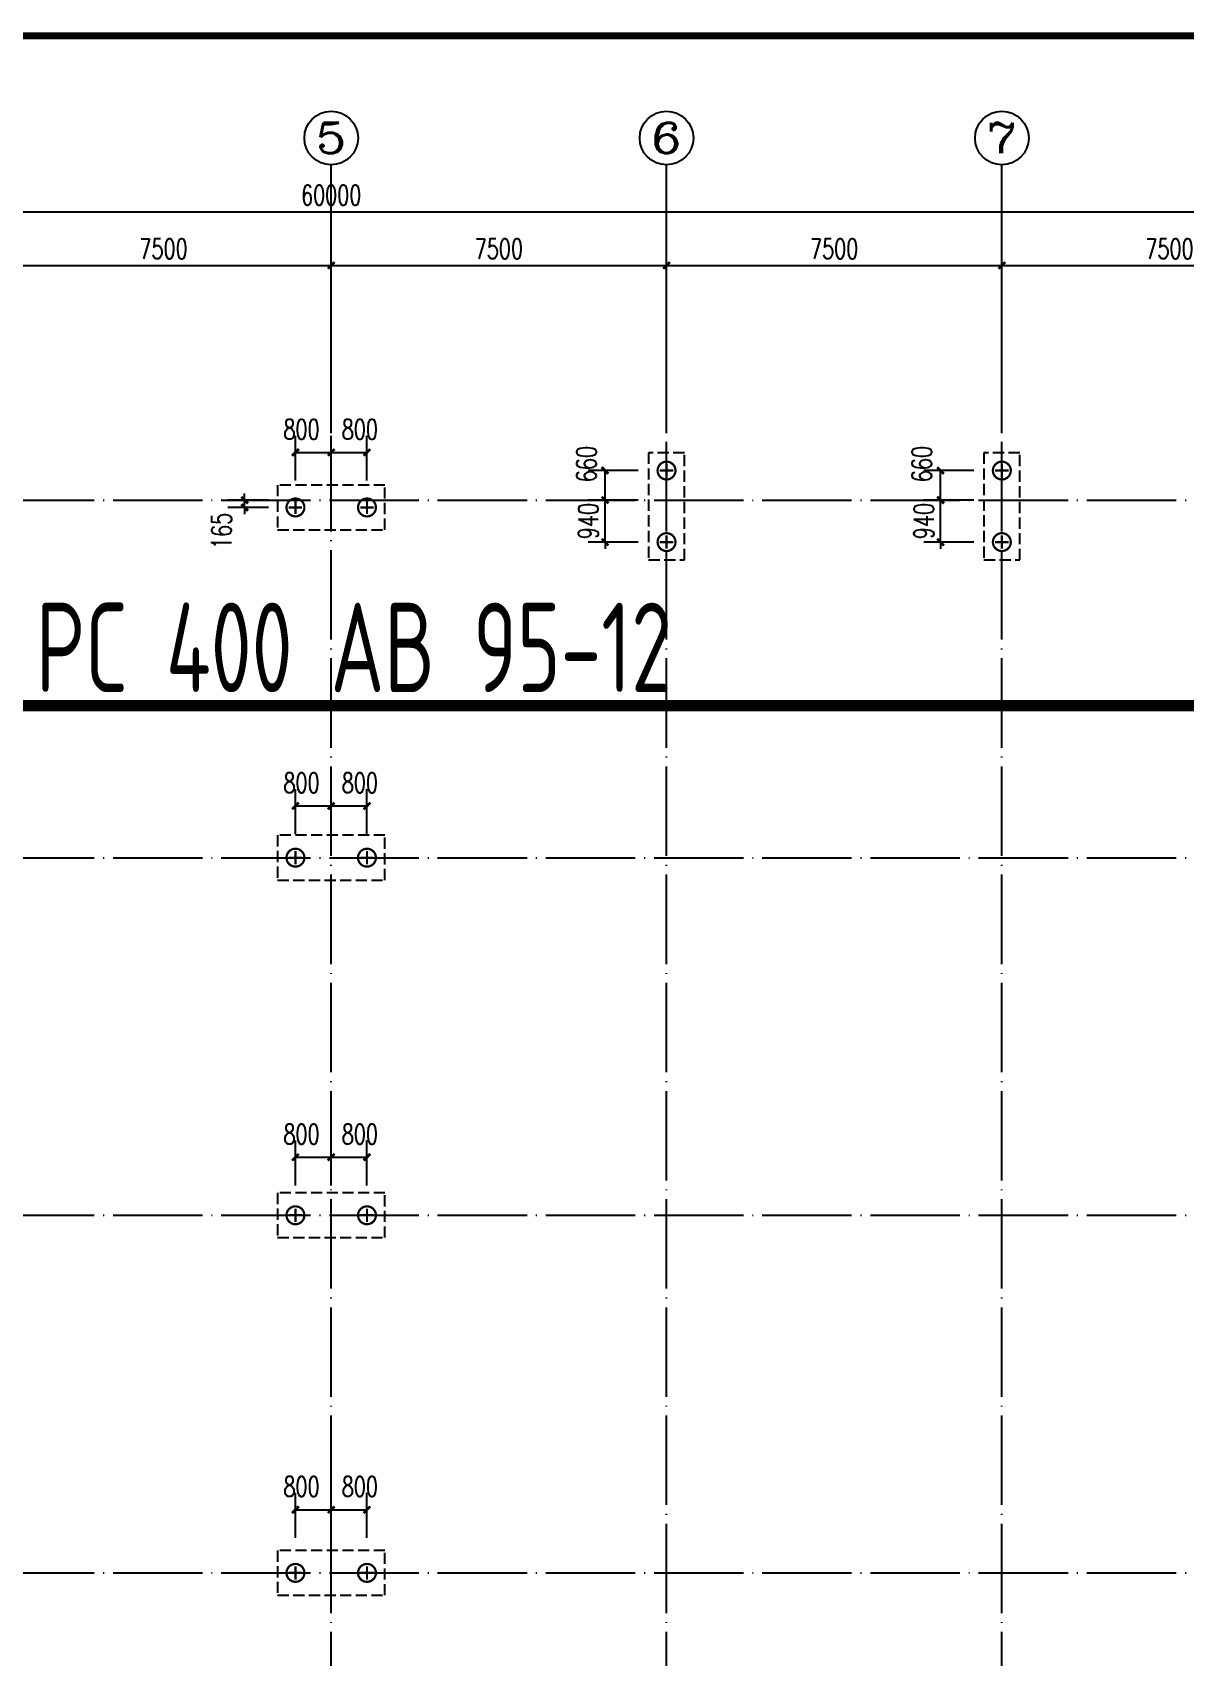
# Model space of a CAD drawing. Extents: x 14475413 to 15955882, y -732572 to -282951.
# Drawn here: x 14595721 to 14621488, y -506607 to -470275 of the extents above; entities that cross this region are included whole.
import ezdxf
from ezdxf.enums import TextEntityAlignment as Align

# ---------------------------------------------------------------- set-up
doc = ezdxf.new("R2010")
doc.units = 0
doc.header["$LTSCALE"] = 1000
doc.header["$MEASUREMENT"] = 0
for name, pattern in [('DASH', [0.35, 0.25, -0.1]), ('DOTE', [2.42, 2, -0.2, 0.02, -0.2]), ('Z', [36, 30, -2.5, 1, -2.5])]:
    doc.linetypes.add(name, pattern=pattern)
for name, color, linetype in [('1507', 6, 'Continuous'), ('3T_WOOD', 21, 'Continuous'), ('AXIS', 3, 'Continuous'), ('AXIS_TEXT', 7, 'Continuous'), ('DOTE', 1, 'DOTE'), ('GRID', 253, 'Z'), ('PUB_DIM', 3, 'Continuous'), ('TK', 4, 'Continuous'), ('轴线__尺寸数字', 253, 'Continuous')]:
    doc.layers.add(name, color=color, linetype=linetype)
doc.styles.add('_TCH_AXIS', font='COMPLEX', dxfattribs={"bigfont": 'GBCBIG'})
doc.styles.add('_TCH_DIM_T3', font='SIMPLEX', dxfattribs={"width": 0.705882, "bigfont": 'GBCBIG'})
doc.styles.add('COMPLEX', font='COMPLEX')
doc.styles.add('TSSD_REIN', font='tssdeng.shx', dxfattribs={"width": 0.7, "bigfont": 'tssdchn.shx'})
doc.dimstyles.new('_TCH_ARCH&&150', dxfattribs={"dimtxt": 446.25, "dimasz": 150, "dimexe": 375, "dimexo": 450, "dimgap": 150, "dimtad": 1, "dimdec": 0, "dimzin": 0, "dimdsep": 46, "dimtxsty": '_TCH_DIM_T3', "dimblk": 'ARCHTICK', "dimcen": 0.09, "dimclrt": 7, "dimazin": 2, "dimtfac": 1, "dimtdec": 0, "dimtix": 1, "dimtmove": 2, "dimatfit": 3, "dimfxl": 0, "dimtolj": 1, "dimtzin": 0, "dimarcsym": 0})

# ---------------------------------------------------------------- blocks, each defined once
blk = doc.blocks.new('GeYuanFrame_40637263', base_point=(20.09, 4.53))
at = {"layer": 'TK', "const_width": 1}
blk.add_lwpolyline([(45.09, 588.53), (1061.09, 588.53), (1061.09, 14.53), (45.09, 14.53)], close=True, dxfattribs=at)
blk = doc.blocks.new('_AXISO')
blk.add_circle((0, 0), 0.5)
at = {"layer": 'AXIS_TEXT', "style": 'COMPLEX', "width": 1.041667}
blk.add_attdef('A', text='', height=0.56, dxfattribs=at).set_placement((-0.25, -0.28), (0.25, -0.28), align=Align.FIT)
blk = doc.blocks.new('_ArchTick')
at = {"color": 0, "linetype": 'ByBlock', "const_width": 0.4}
blk.add_lwpolyline([(-0.5, -0.5), (0.5, 0.5)], dxfattribs=at)
blk = doc.blocks.new('*D1585')
at = {"layer": 'AXIS', "color": 0, "lineweight": -2}
for p, q in [((14572402, -478786), (14572402, -473911)), ((14632402, -478786), (14632402, -473911)), ((14572402, -474286), (14632402, -474286))]:
    blk.add_line(p, q, dxfattribs=at)
at = {"layer": 'Defpoints', "color": 0}
for p in [(14632402, -474286), (14572402, -479236), (14632402, -479236)]:
    blk.add_point(p, dxfattribs=at)
at = {"layer": 'AXIS', "color": 0, "lineweight": -2, "xscale": 150, "yscale": 150, "zscale": 150, "rotation": 180}
blk.add_blockref('_ArchTick', (14572402, -474286), dxfattribs=at)
at = {"layer": 'AXIS', "color": 0, "lineweight": -2, "xscale": 150, "yscale": 150, "zscale": 150}
blk.add_blockref('_ArchTick', (14632402, -474286), dxfattribs=at)
at = {"layer": 'AXIS', "color": 7, "insert": (14602402, -473913), "char_height": 446.2, "attachment_point": 5, "style": '_TCH_DIM_T3'}
blk.add_mtext('\\A1;60000', dxfattribs=at)
blk = doc.blocks.new('*D1589')
at = {"layer": 'AXIS', "color": 0, "lineweight": -2}
for p, q in [((14594902, -478786), (14594902, -475111)), ((14602402, -478786), (14602402, -475111)), ((14594902, -475486), (14602402, -475486))]:
    blk.add_line(p, q, dxfattribs=at)
at = {"layer": 'Defpoints', "color": 0}
for p in [(14602402, -475486), (14594902, -479236), (14602402, -479236)]:
    blk.add_point(p, dxfattribs=at)
at = {"layer": 'AXIS', "color": 0, "lineweight": -2, "xscale": 150, "yscale": 150, "zscale": 150, "rotation": 180}
blk.add_blockref('_ArchTick', (14594902, -475486), dxfattribs=at)
at = {"layer": 'AXIS', "color": 0, "lineweight": -2, "xscale": 150, "yscale": 150, "zscale": 150}
blk.add_blockref('_ArchTick', (14602402, -475486), dxfattribs=at)
at = {"layer": 'AXIS', "color": 7, "insert": (14598652, -475113), "char_height": 446.2, "attachment_point": 5, "style": '_TCH_DIM_T3'}
blk.add_mtext('\\A1;7500', dxfattribs=at)
blk = doc.blocks.new('*D1590')
at = {"layer": 'AXIS', "color": 0, "lineweight": -2}
for p, q in [((14602402, -478786), (14602402, -475111)), ((14609902, -478786), (14609902, -475111)), ((14602402, -475486), (14609902, -475486))]:
    blk.add_line(p, q, dxfattribs=at)
at = {"layer": 'Defpoints', "color": 0}
for p in [(14609902, -475486), (14602402, -479236), (14609902, -479236)]:
    blk.add_point(p, dxfattribs=at)
at = {"layer": 'AXIS', "color": 0, "lineweight": -2, "xscale": 150, "yscale": 150, "zscale": 150, "rotation": 180}
blk.add_blockref('_ArchTick', (14602402, -475486), dxfattribs=at)
at = {"layer": 'AXIS', "color": 0, "lineweight": -2, "xscale": 150, "yscale": 150, "zscale": 150}
blk.add_blockref('_ArchTick', (14609902, -475486), dxfattribs=at)
at = {"layer": 'AXIS', "color": 7, "insert": (14606152, -475113), "char_height": 446.2, "attachment_point": 5, "style": '_TCH_DIM_T3'}
blk.add_mtext('\\A1;7500', dxfattribs=at)
blk = doc.blocks.new('*D1591')
at = {"layer": 'AXIS', "color": 0, "lineweight": -2}
for p, q in [((14609902, -478786), (14609902, -475111)), ((14617402, -478786), (14617402, -475111)), ((14609902, -475486), (14617402, -475486))]:
    blk.add_line(p, q, dxfattribs=at)
at = {"layer": 'Defpoints', "color": 0}
for p in [(14617402, -475486), (14609902, -479236), (14617402, -479236)]:
    blk.add_point(p, dxfattribs=at)
at = {"layer": 'AXIS', "color": 0, "lineweight": -2, "xscale": 150, "yscale": 150, "zscale": 150, "rotation": 180}
blk.add_blockref('_ArchTick', (14609902, -475486), dxfattribs=at)
at = {"layer": 'AXIS', "color": 0, "lineweight": -2, "xscale": 150, "yscale": 150, "zscale": 150}
blk.add_blockref('_ArchTick', (14617402, -475486), dxfattribs=at)
at = {"layer": 'AXIS', "color": 7, "insert": (14613652, -475113), "char_height": 446.2, "attachment_point": 5, "style": '_TCH_DIM_T3'}
blk.add_mtext('\\A1;7500', dxfattribs=at)
blk = doc.blocks.new('*D1592')
at = {"layer": 'AXIS', "color": 0, "lineweight": -2}
for p, q in [((14617402, -478786), (14617402, -475111)), ((14624902, -478786), (14624902, -475111)), ((14617402, -475486), (14624902, -475486))]:
    blk.add_line(p, q, dxfattribs=at)
at = {"layer": 'Defpoints', "color": 0}
for p in [(14624902, -475486), (14617402, -479236), (14624902, -479236)]:
    blk.add_point(p, dxfattribs=at)
at = {"layer": 'AXIS', "color": 0, "lineweight": -2, "xscale": 150, "yscale": 150, "zscale": 150, "rotation": 180}
blk.add_blockref('_ArchTick', (14617402, -475486), dxfattribs=at)
at = {"layer": 'AXIS', "color": 0, "lineweight": -2, "xscale": 150, "yscale": 150, "zscale": 150}
blk.add_blockref('_ArchTick', (14624902, -475486), dxfattribs=at)
at = {"layer": 'AXIS', "color": 7, "insert": (14621152, -475113), "char_height": 446.2, "attachment_point": 5, "style": '_TCH_DIM_T3'}
blk.add_mtext('\\A1;7500', dxfattribs=at)
blk = doc.blocks.new('*D1650')
at = {"layer": 'Defpoints', "color": 0}
for p in [(14600466, -480736), (14601452, -480736), (14601452, -480901)]:
    blk.add_point(p, dxfattribs=at)
at = {"layer": 'PUB_DIM', "color": 0, "lineweight": -2}
for p, q in [((14600466, -480736), (14600466, -480586)), ((14601002, -480736), (14600091, -480736)), ((14601002, -480901), (14600091, -480901)), ((14600466, -480901), (14600466, -480736)), ((14600466, -480901), (14600466, -481051))]:
    blk.add_line(p, q, dxfattribs=at)
at = {"layer": 'PUB_DIM', "color": 0, "lineweight": -2, "xscale": 150, "yscale": 150, "zscale": 150}
for p, rotation in [((14600466, -480736), 270), ((14600466, -480901), 90)]:
    blk.add_blockref('_ArchTick', p, dxfattribs=dict(at, rotation=rotation))
at = {"layer": 'PUB_DIM', "color": 7, "insert": (14599949, -481426), "char_height": 446.2, "attachment_point": 5, "rotation": 90, "style": '_TCH_DIM_T3'}
blk.add_mtext('\\A1;165', dxfattribs=at)
blk = doc.blocks.new('*D1651')
at = {"layer": 'Defpoints', "color": 0}
for p in [(14602402, -479670), (14601602, -480751), (14602402, -480751)]:
    blk.add_point(p, dxfattribs=at)
at = {"layer": 'PUB_DIM', "color": 0, "lineweight": -2}
for p, q in [((14601602, -480301), (14601602, -479295)), ((14602402, -480301), (14602402, -479295)), ((14601602, -479670), (14602402, -479670))]:
    blk.add_line(p, q, dxfattribs=at)
at = {"layer": 'PUB_DIM', "color": 0, "lineweight": -2, "xscale": 150, "yscale": 150, "zscale": 150, "rotation": 180}
blk.add_blockref('_ArchTick', (14601602, -479670), dxfattribs=at)
at = {"layer": 'PUB_DIM', "color": 0, "lineweight": -2, "xscale": 150, "yscale": 150, "zscale": 150}
blk.add_blockref('_ArchTick', (14602402, -479670), dxfattribs=at)
at = {"layer": 'PUB_DIM', "color": 7, "insert": (14601739, -479153), "char_height": 446.2, "attachment_point": 5, "style": '_TCH_DIM_T3'}
blk.add_mtext('\\A1;800', dxfattribs=at)
blk = doc.blocks.new('*D1652')
at = {"layer": 'Defpoints', "color": 0}
for p in [(14603202, -479670), (14602402, -480751), (14603202, -480751)]:
    blk.add_point(p, dxfattribs=at)
at = {"layer": 'PUB_DIM', "color": 0, "lineweight": -2}
for p, q in [((14602402, -480301), (14602402, -479295)), ((14603202, -480301), (14603202, -479295)), ((14602402, -479670), (14603202, -479670))]:
    blk.add_line(p, q, dxfattribs=at)
at = {"layer": 'PUB_DIM', "color": 0, "lineweight": -2, "xscale": 150, "yscale": 150, "zscale": 150, "rotation": 180}
blk.add_blockref('_ArchTick', (14602402, -479670), dxfattribs=at)
at = {"layer": 'PUB_DIM', "color": 0, "lineweight": -2, "xscale": 150, "yscale": 150, "zscale": 150}
blk.add_blockref('_ArchTick', (14603202, -479670), dxfattribs=at)
at = {"layer": 'PUB_DIM', "color": 7, "insert": (14603043, -479153), "char_height": 446.2, "attachment_point": 5, "style": '_TCH_DIM_T3'}
blk.add_mtext('\\A1;800', dxfattribs=at)
blk = doc.blocks.new('*D1653')
at = {"layer": 'Defpoints', "color": 0}
for p in [(14602402, -487579), (14601602, -488659), (14602402, -488659)]:
    blk.add_point(p, dxfattribs=at)
at = {"layer": 'PUB_DIM', "color": 0, "lineweight": -2}
for p, q in [((14601602, -488209), (14601602, -487204)), ((14602402, -488209), (14602402, -487204)), ((14601602, -487579), (14602402, -487579))]:
    blk.add_line(p, q, dxfattribs=at)
at = {"layer": 'PUB_DIM', "color": 0, "lineweight": -2, "xscale": 150, "yscale": 150, "zscale": 150, "rotation": 180}
blk.add_blockref('_ArchTick', (14601602, -487579), dxfattribs=at)
at = {"layer": 'PUB_DIM', "color": 0, "lineweight": -2, "xscale": 150, "yscale": 150, "zscale": 150}
blk.add_blockref('_ArchTick', (14602402, -487579), dxfattribs=at)
at = {"layer": 'PUB_DIM', "color": 7, "insert": (14601739, -487061), "char_height": 446.2, "attachment_point": 5, "style": '_TCH_DIM_T3'}
blk.add_mtext('\\A1;800', dxfattribs=at)
blk = doc.blocks.new('*D1654')
at = {"layer": 'Defpoints', "color": 0}
for p in [(14603202, -487579), (14602402, -488659), (14603202, -488659)]:
    blk.add_point(p, dxfattribs=at)
at = {"layer": 'PUB_DIM', "color": 0, "lineweight": -2}
for p, q in [((14602402, -488209), (14602402, -487204)), ((14603202, -488209), (14603202, -487204)), ((14602402, -487579), (14603202, -487579))]:
    blk.add_line(p, q, dxfattribs=at)
at = {"layer": 'PUB_DIM', "color": 0, "lineweight": -2, "xscale": 150, "yscale": 150, "zscale": 150, "rotation": 180}
blk.add_blockref('_ArchTick', (14602402, -487579), dxfattribs=at)
at = {"layer": 'PUB_DIM', "color": 0, "lineweight": -2, "xscale": 150, "yscale": 150, "zscale": 150}
blk.add_blockref('_ArchTick', (14603202, -487579), dxfattribs=at)
at = {"layer": 'PUB_DIM', "color": 7, "insert": (14603043, -487061), "char_height": 446.2, "attachment_point": 5, "style": '_TCH_DIM_T3'}
blk.add_mtext('\\A1;800', dxfattribs=at)
blk = doc.blocks.new('*D1655')
at = {"layer": 'Defpoints', "color": 0}
for p in [(14602402, -495437), (14601602, -496518), (14602402, -496518)]:
    blk.add_point(p, dxfattribs=at)
at = {"layer": 'PUB_DIM', "color": 0, "lineweight": -2}
for p, q in [((14601602, -496068), (14601602, -495062)), ((14602402, -496068), (14602402, -495062)), ((14601602, -495437), (14602402, -495437))]:
    blk.add_line(p, q, dxfattribs=at)
at = {"layer": 'PUB_DIM', "color": 0, "lineweight": -2, "xscale": 150, "yscale": 150, "zscale": 150, "rotation": 180}
blk.add_blockref('_ArchTick', (14601602, -495437), dxfattribs=at)
at = {"layer": 'PUB_DIM', "color": 0, "lineweight": -2, "xscale": 150, "yscale": 150, "zscale": 150}
blk.add_blockref('_ArchTick', (14602402, -495437), dxfattribs=at)
at = {"layer": 'PUB_DIM', "color": 7, "insert": (14601739, -494920), "char_height": 446.2, "attachment_point": 5, "style": '_TCH_DIM_T3'}
blk.add_mtext('\\A1;800', dxfattribs=at)
blk = doc.blocks.new('*D1656')
at = {"layer": 'Defpoints', "color": 0}
for p in [(14603202, -495437), (14602402, -496518), (14603202, -496518)]:
    blk.add_point(p, dxfattribs=at)
at = {"layer": 'PUB_DIM', "color": 0, "lineweight": -2}
for p, q in [((14602402, -496068), (14602402, -495062)), ((14603202, -496068), (14603202, -495062)), ((14602402, -495437), (14603202, -495437))]:
    blk.add_line(p, q, dxfattribs=at)
at = {"layer": 'PUB_DIM', "color": 0, "lineweight": -2, "xscale": 150, "yscale": 150, "zscale": 150, "rotation": 180}
blk.add_blockref('_ArchTick', (14602402, -495437), dxfattribs=at)
at = {"layer": 'PUB_DIM', "color": 0, "lineweight": -2, "xscale": 150, "yscale": 150, "zscale": 150}
blk.add_blockref('_ArchTick', (14603202, -495437), dxfattribs=at)
at = {"layer": 'PUB_DIM', "color": 7, "insert": (14603043, -494920), "char_height": 446.2, "attachment_point": 5, "style": '_TCH_DIM_T3'}
blk.add_mtext('\\A1;800', dxfattribs=at)
blk = doc.blocks.new('*D1657')
at = {"layer": 'Defpoints', "color": 0}
for p in [(14602402, -503323), (14601602, -504403), (14602402, -504403)]:
    blk.add_point(p, dxfattribs=at)
at = {"layer": 'PUB_DIM', "color": 0, "lineweight": -2}
for p, q in [((14601602, -503953), (14601602, -502948)), ((14602402, -503953), (14602402, -502948)), ((14601602, -503323), (14602402, -503323))]:
    blk.add_line(p, q, dxfattribs=at)
at = {"layer": 'PUB_DIM', "color": 0, "lineweight": -2, "xscale": 150, "yscale": 150, "zscale": 150, "rotation": 180}
blk.add_blockref('_ArchTick', (14601602, -503323), dxfattribs=at)
at = {"layer": 'PUB_DIM', "color": 0, "lineweight": -2, "xscale": 150, "yscale": 150, "zscale": 150}
blk.add_blockref('_ArchTick', (14602402, -503323), dxfattribs=at)
at = {"layer": 'PUB_DIM', "color": 7, "insert": (14601739, -502805), "char_height": 446.2, "attachment_point": 5, "style": '_TCH_DIM_T3'}
blk.add_mtext('\\A1;800', dxfattribs=at)
blk = doc.blocks.new('*D1658')
at = {"layer": 'Defpoints', "color": 0}
for p in [(14603202, -503323), (14602402, -504403), (14603202, -504403)]:
    blk.add_point(p, dxfattribs=at)
at = {"layer": 'PUB_DIM', "color": 0, "lineweight": -2}
for p, q in [((14602402, -503953), (14602402, -502948)), ((14603202, -503953), (14603202, -502948)), ((14602402, -503323), (14603202, -503323))]:
    blk.add_line(p, q, dxfattribs=at)
at = {"layer": 'PUB_DIM', "color": 0, "lineweight": -2, "xscale": 150, "yscale": 150, "zscale": 150, "rotation": 180}
blk.add_blockref('_ArchTick', (14602402, -503323), dxfattribs=at)
at = {"layer": 'PUB_DIM', "color": 0, "lineweight": -2, "xscale": 150, "yscale": 150, "zscale": 150}
blk.add_blockref('_ArchTick', (14603202, -503323), dxfattribs=at)
at = {"layer": 'PUB_DIM', "color": 7, "insert": (14603043, -502805), "char_height": 446.2, "attachment_point": 5, "style": '_TCH_DIM_T3'}
blk.add_mtext('\\A1;800', dxfattribs=at)
blk = doc.blocks.new('*D1684')
at = {"layer": 'Defpoints', "color": 0}
for p in [(14608527, -480076), (14609721, -480076), (14609721, -480736)]:
    blk.add_point(p, dxfattribs=at)
at = {"layer": 'PUB_DIM', "color": 0, "lineweight": -2}
for p, q in [((14609271, -480076), (14608152, -480076)), ((14608527, -480736), (14608527, -480076)), ((14609271, -480736), (14608152, -480736))]:
    blk.add_line(p, q, dxfattribs=at)
at = {"layer": 'PUB_DIM', "color": 0, "lineweight": -2, "xscale": 150, "yscale": 150, "zscale": 150}
for p, rotation in [((14608527, -480076), 90), ((14608527, -480736), 270)]:
    blk.add_blockref('_ArchTick', p, dxfattribs=dict(at, rotation=rotation))
at = {"layer": 'PUB_DIM', "color": 7, "insert": (14608111, -479930), "char_height": 446.2, "attachment_point": 5, "rotation": 90, "style": '_TCH_DIM_T3'}
blk.add_mtext('\\A1;660', dxfattribs=at)
blk = doc.blocks.new('*D1685')
at = {"layer": 'Defpoints', "color": 0}
for p in [(14608527, -480736), (14609721, -480736), (14609721, -481676)]:
    blk.add_point(p, dxfattribs=at)
at = {"layer": 'PUB_DIM', "color": 0, "lineweight": -2}
for p, q in [((14608527, -480736), (14608527, -480586)), ((14609271, -480736), (14608152, -480736)), ((14608527, -481676), (14608527, -480736)), ((14609271, -481676), (14608152, -481676)), ((14608527, -481676), (14608527, -481826))]:
    blk.add_line(p, q, dxfattribs=at)
at = {"layer": 'PUB_DIM', "color": 0, "lineweight": -2, "xscale": 150, "yscale": 150, "zscale": 150}
for p, rotation in [((14608527, -480736), 270), ((14608527, -481676), 90)]:
    blk.add_blockref('_ArchTick', p, dxfattribs=dict(at, rotation=rotation))
at = {"layer": 'PUB_DIM', "color": 7, "insert": (14608153, -481206), "char_height": 446.2, "attachment_point": 5, "rotation": 90, "style": '_TCH_DIM_T3'}
blk.add_mtext('\\A1;940', dxfattribs=at)
blk = doc.blocks.new('*D1686')
at = {"layer": 'Defpoints', "color": 0}
for p in [(14616031, -480076), (14617225, -480076), (14617225, -480736)]:
    blk.add_point(p, dxfattribs=at)
at = {"layer": 'PUB_DIM', "color": 0, "lineweight": -2}
for p, q in [((14616775, -480076), (14615656, -480076)), ((14616031, -480736), (14616031, -480076)), ((14616775, -480736), (14615656, -480736))]:
    blk.add_line(p, q, dxfattribs=at)
at = {"layer": 'PUB_DIM', "color": 0, "lineweight": -2, "xscale": 150, "yscale": 150, "zscale": 150}
for p, rotation in [((14616031, -480076), 90), ((14616031, -480736), 270)]:
    blk.add_blockref('_ArchTick', p, dxfattribs=dict(at, rotation=rotation))
at = {"layer": 'PUB_DIM', "color": 7, "insert": (14615615, -479930), "char_height": 446.2, "attachment_point": 5, "rotation": 90, "style": '_TCH_DIM_T3'}
blk.add_mtext('\\A1;660', dxfattribs=at)
blk = doc.blocks.new('*D1687')
at = {"layer": 'Defpoints', "color": 0}
for p in [(14616031, -480736), (14617225, -480736), (14617225, -481676)]:
    blk.add_point(p, dxfattribs=at)
at = {"layer": 'PUB_DIM', "color": 0, "lineweight": -2}
for p, q in [((14616031, -480736), (14616031, -480586)), ((14616775, -480736), (14615656, -480736)), ((14616031, -481676), (14616031, -480736)), ((14616775, -481676), (14615656, -481676)), ((14616031, -481676), (14616031, -481826))]:
    blk.add_line(p, q, dxfattribs=at)
at = {"layer": 'PUB_DIM', "color": 0, "lineweight": -2, "xscale": 150, "yscale": 150, "zscale": 150}
for p, rotation in [((14616031, -480736), 270), ((14616031, -481676), 90)]:
    blk.add_blockref('_ArchTick', p, dxfattribs=dict(at, rotation=rotation))
at = {"layer": 'PUB_DIM', "color": 7, "insert": (14615658, -481206), "char_height": 446.2, "attachment_point": 5, "rotation": 90, "style": '_TCH_DIM_T3'}
blk.add_mtext('\\A1;940', dxfattribs=at)

msp = doc.modelspace()

# ---------------------------------------------------------------- linework, layer by layer
at = {"layer": '1507', "color": 6, "linetype": 'DASH', "const_width": 50}
for points in [[(14610102.4, -480075.7, 1), (14609702.4, -480075.7, 1)], [(14617602.4, -480075.7, 1), (14617202.4, -480075.7, 1)], [(14601802.4, -480900.7, 1), (14601402.4, -480900.7, 1)], [(14603402.4, -480900.7, 1), (14603002.4, -480900.7, 1)], [(14610102.4, -481675.7, 1), (14609702.4, -481675.7, 1)], [(14617602.4, -481675.7, 1), (14617202.4, -481675.7, 1)], [(14601802.4, -488735.7, 1), (14601402.4, -488735.7, 1)], [(14603402.4, -488735.7, 1), (14603002.4, -488735.7, 1)], [(14601802.4, -496735.7, 1), (14601402.4, -496735.7, 1)], [(14603402.4, -496735.7, 1), (14603002.4, -496735.7, 1)], [(14601802.4, -504735.7, 1), (14601402.4, -504735.7, 1)], [(14603402.4, -504735.7, 1), (14603002.4, -504735.7, 1)]]:
    msp.add_lwpolyline(points, format="xyb", close=True, dxfattribs=at)
for points in [[(14609902.4, -479925.7), (14609902.4, -480225.7)], [(14617402.4, -479925.7), (14617402.4, -480225.7)], [(14610052.4, -480075.7), (14609752.4, -480075.7)], [(14617552.4, -480075.7), (14617252.4, -480075.7)], [(14601752.4, -480900.7), (14601452.4, -480900.7)], [(14601602.4, -481050.7), (14601602.4, -480750.7)], [(14603352.4, -480900.7), (14603052.4, -480900.7)], [(14603202.4, -481050.7), (14603202.4, -480750.7)], [(14610052.4, -481675.7), (14609752.4, -481675.7)], [(14609902.4, -481525.7), (14609902.4, -481825.7)], [(14617552.4, -481675.7), (14617252.4, -481675.7)], [(14617402.4, -481525.7), (14617402.4, -481825.7)], [(14601602.4, -488885.7), (14601602.4, -488585.7)], [(14603202.4, -488885.7), (14603202.4, -488585.7)], [(14601752.4, -488735.7), (14601452.4, -488735.7)], [(14603352.4, -488735.7), (14603052.4, -488735.7)], [(14601602.4, -496885.7), (14601602.4, -496585.7)], [(14603202.4, -496885.7), (14603202.4, -496585.7)], [(14601752.4, -496735.7), (14601452.4, -496735.7)], [(14603352.4, -496735.7), (14603052.4, -496735.7)], [(14601602.4, -504885.7), (14601602.4, -504585.7)], [(14603202.4, -504885.7), (14603202.4, -504585.7)], [(14601752.4, -504735.7), (14601452.4, -504735.7)], [(14603352.4, -504735.7), (14603052.4, -504735.7)]]:
    msp.add_lwpolyline(points, dxfattribs=at)
at = {"layer": '3T_WOOD', "linetype": 'DASH', "ltscale": 4, "const_width": 250}
msp.add_lwpolyline([(14569233.3, -485335.6), (14634328.2, -485335.6)], dxfattribs=at)
at = {"layer": 'AXIS'}
for p, q in [((14602402.4, -479235.7), (14602402.4, -473235.7)), ((14609902.4, -479235.7), (14609902.4, -473235.7)), ((14617402.4, -479235.7), (14617402.4, -473235.7))]:
    msp.add_line(p, q, dxfattribs=at)
at = {"layer": 'DOTE'}
for p, q in [((14602402.4, -578235.7), (14602402.4, -479235.7)), ((14609902.4, -578235.7), (14609902.4, -479235.7)), ((14617402.4, -578235.7), (14617402.4, -479235.7)), ((14570902.4, -480735.7), (14633902.4, -480735.7)), ((14570902.4, -488735.7), (14633902.4, -488735.7)), ((14570902.4, -496735.7), (14633902.4, -496735.7)), ((14570902.4, -504735.7), (14633902.4, -504735.7))]:
    msp.add_line(p, q, dxfattribs=at)
at = {"layer": 'GRID', "linetype": 'DASH'}
for p, q in [((14610302.4, -479675.7), (14609502.4, -479675.7)), ((14609502.4, -479675.7), (14609502.4, -482075.7)), ((14610302.4, -482075.7), (14610302.4, -479675.7)), ((14617802.4, -479675.7), (14617002.4, -479675.7)), ((14617002.4, -479675.7), (14617002.4, -482075.7)), ((14617802.4, -482075.7), (14617802.4, -479675.7)), ((14603602.4, -480400.7), (14601202.4, -480400.7)), ((14601202.4, -480400.7), (14601202.4, -481400.7)), ((14603602.4, -481400.7), (14603602.4, -480400.7)), ((14601202.4, -481400.7), (14603602.4, -481400.7)), ((14609502.4, -482075.7), (14610302.4, -482075.7)), ((14617002.4, -482075.7), (14617802.4, -482075.7)), ((14603602.4, -488235.7), (14601202.4, -488235.7)), ((14601202.4, -488235.7), (14601202.4, -489235.7)), ((14603602.4, -489235.7), (14603602.4, -488235.7)), ((14601202.4, -489235.7), (14603602.4, -489235.7)), ((14603602.4, -496235.7), (14601202.4, -496235.7)), ((14601202.4, -496235.7), (14601202.4, -497235.7)), ((14603602.4, -497235.7), (14603602.4, -496235.7)), ((14601202.4, -497235.7), (14603602.4, -497235.7)), ((14603602.4, -504235.7), (14601202.4, -504235.7)), ((14601202.4, -504235.7), (14601202.4, -505235.7)), ((14603602.4, -505235.7), (14603602.4, -504235.7)), ((14601202.4, -505235.7), (14603602.4, -505235.7))]:
    msp.add_line(p, q, dxfattribs=at)

# ---------------------------------------------------------------- block references
at = {"xscale": 150, "yscale": 150, "zscale": 150, "rotation": 270}
msp.add_blockref('GeYuanFrame_40637263', (14558154.7, -466600), dxfattribs=at)
at = {"layer": 'AXIS'}
ref = msp.add_blockref('_AXISO', (14602402.4, -472635.7), dxfattribs=dict(at, xscale=1200, yscale=1200, zscale=1200))
ref.add_attrib('A', '5', dxfattribs={"layer": 'AXIS_TEXT', "ltscale": 0.5, "height": 678.8, "style": '_TCH_AXIS', "width": 1.5}).set_placement((14602063, -472975.1), (14602741.8, -472975.1), align=Align.FIT)
ref = msp.add_blockref('_AXISO', (14609902.4, -472635.7), dxfattribs=dict(at, xscale=1200, yscale=1200, zscale=1200))
ref.add_attrib('A', '6', dxfattribs={"layer": 'AXIS_TEXT', "ltscale": 0.5, "height": 678.8, "style": '_TCH_AXIS', "width": 1.5}).set_placement((14609563, -472975.1), (14610241.8, -472975.1), align=Align.FIT)
ref = msp.add_blockref('_AXISO', (14617402.4, -472635.7), dxfattribs=dict(at, xscale=1200, yscale=1200, zscale=1200))
ref.add_attrib('A', '7', dxfattribs={"layer": 'AXIS_TEXT', "ltscale": 0.5, "height": 678.8, "style": '_TCH_AXIS', "width": 1.5}).set_placement((14617063, -472975.1), (14617741.8, -472975.1), align=Align.FIT)

# ---------------------------------------------------------------- texts
at = {"layer": '轴线__尺寸数字', "color": 2, "style": 'TSSD_REIN', "width": 0.7}
msp.add_text('PC 400 AB 95-12', height=2000, dxfattribs=at).set_placement((14595796.4, -485031.8))

# ---------------------------------------------------------------- dimensions: what is measured, and where the dimension line sits
at = {"layer": 'AXIS'}
for p1, p2, distance, text, picture, middle in [((14572402.4, -479235.7), (14632402.4, -479235.7), 4950, '60000', '*D1585', (14602402.4, -473912.6)), ((14594902.4, -479235.7), (14602402.4, -479235.7), 3750, '7500', '*D1589', (14598652.4, -475112.6)), ((14602402.4, -479235.7), (14609902.4, -479235.7), 3750, '7500', '*D1590', (14606152.4, -475112.6)), ((14609902.4, -479235.7), (14617402.4, -479235.7), 3750, '7500', '*D1591', (14613652.4, -475112.6)), ((14617402.4, -479235.7), (14624902.4, -479235.7), 3750, '7500', '*D1592', (14621152.4, -475112.6))]:
    dim = msp.add_aligned_dim(p1=p1, p2=p2, distance=distance, text=text, dimstyle='_TCH_ARCH&&150', dxfattribs=at)
    dim.commit()
    dim.dimension.update_dxf_attribs({"geometry": picture, "text_midpoint": middle})
at = {"layer": 'PUB_DIM'}
for base, p1, p2, angle, text, picture, middle in [((14602402.4, -479670.1), (14601602.4, -480750.7), (14602402.4, -480750.7), 0, '800', '*D1651', (14601738.8, -479152.6)), ((14603202.4, -479670.1), (14602402.4, -480750.7), (14603202.4, -480750.7), 0, '800', '*D1652', (14603043.5, -479152.6)), ((14608526.5, -480075.7), (14609720.7, -480735.7), (14609720.7, -480075.7), 90, '660', '*D1684', (14608111.2, -479930.1)), ((14616030.6, -480075.7), (14617224.8, -480735.7), (14617224.8, -480075.7), 90, '660', '*D1686', (14615615.3, -479930.1)), ((14600466.4, -480735.7), (14601452.4, -480900.7), (14601452.4, -480735.7), 90, '165', '*D1650', (14599948.9, -481425.7)), ((14602402.4, -487578.6), (14601602.4, -488659.1), (14602402.4, -488659.1), 0, '800', '*D1653', (14601738.8, -487061.1)), ((14603202.4, -487578.6), (14602402.4, -488659.1), (14603202.4, -488659.1), 0, '800', '*D1654', (14603043.5, -487061.1)), ((14602402.4, -495437.5), (14601602.4, -496518.1), (14602402.4, -496518.1), 0, '800', '*D1655', (14601738.8, -494920)), ((14603202.4, -495437.5), (14602402.4, -496518.1), (14603202.4, -496518.1), 0, '800', '*D1656', (14603043.5, -494920)), ((14602402.4, -503322.7), (14601602.4, -504403.3), (14602402.4, -504403.3), 0, '800', '*D1657', (14601738.8, -502805.2)), ((14603202.4, -503322.7), (14602402.4, -504403.3), (14603202.4, -504403.3), 0, '800', '*D1658', (14603043.5, -502805.2))]:
    dim = msp.add_linear_dim(base=base, p1=p1, p2=p2, angle=angle, text=text, dimstyle='_TCH_ARCH&&150', dxfattribs=at)
    dim.commit()
    dim.dimension.update_dxf_attribs({"geometry": picture, "text_midpoint": middle, "dimtype": 161})
for p1, p2, picture, middle in [((14609720.7, -481675.7), (14609720.7, -480735.7), '*D1685', (14608153.4, -481205.7)), ((14617224.8, -481675.7), (14617224.8, -480735.7), '*D1687', (14615657.5, -481205.7))]:
    dim = msp.add_aligned_dim(p1=p1, p2=p2, distance=1194.1, text='940', dimstyle='_TCH_ARCH&&150', dxfattribs=at)
    dim.commit()
    dim.dimension.update_dxf_attribs({"geometry": picture, "text_midpoint": middle})

doc.saveas('drawing.dxf')
